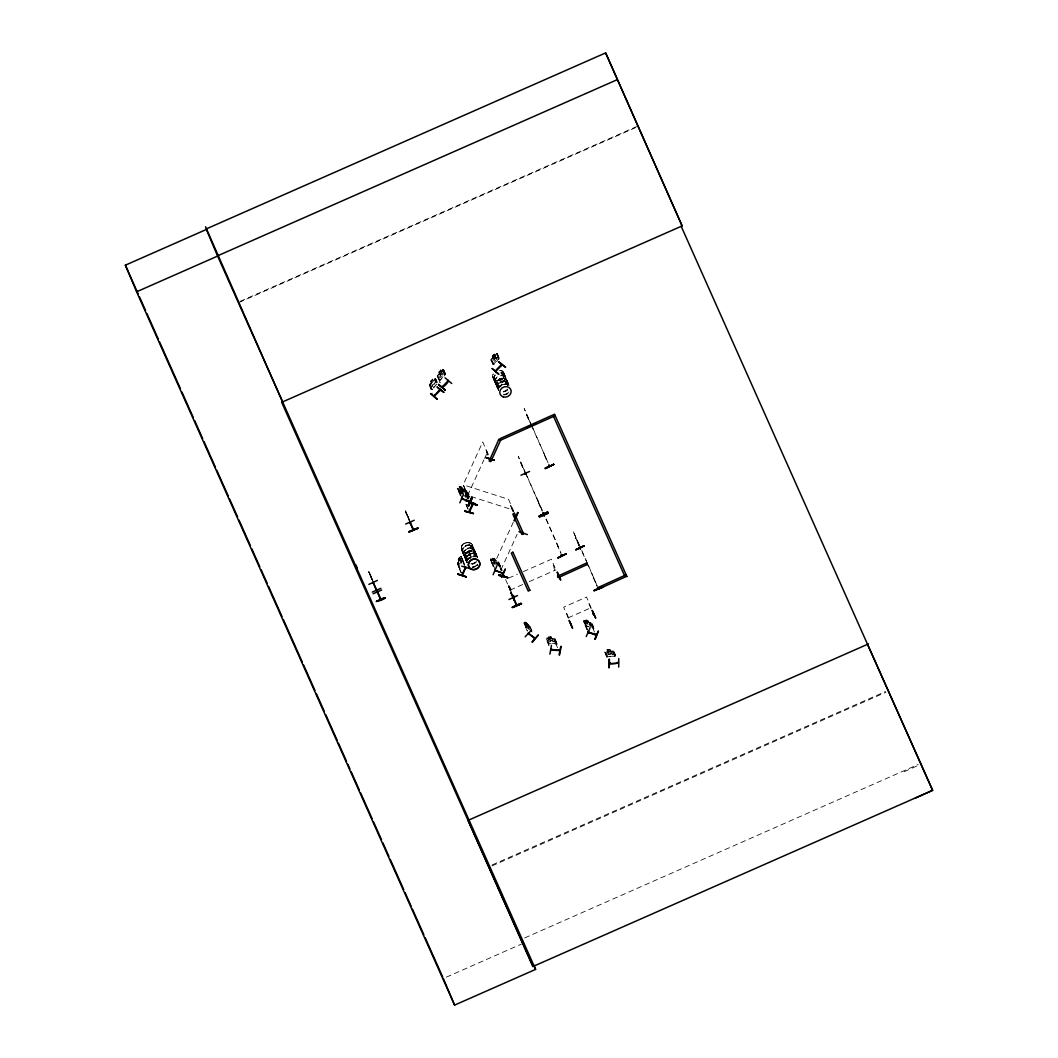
<?xml version="1.0" encoding="UTF-8"?>
<svg xmlns="http://www.w3.org/2000/svg" width="1058" height="1058" viewBox="0 0 1058 1058"><rect width="100%" height="100%" fill="white"/><g stroke="black" fill="none" stroke-linecap="round" stroke-linejoin="round"><path stroke-width="0.75" stroke-dasharray="5 3.75" d="M457.836 562.896L460.666 556.653M459.093 567.802L457.651 564.126L461.076 572.471M606.935 657.547L604.74 651.9L605.573 651.318L613.825 651.199L615.306 654.809M605.85 652.931L605.017 652.693L607.768 657.494M607.57 651.133L607.014 649.824L610.043 649.625L610.598 650.934M610.043 649.718L610.519 651.08L612.212 651.318L613.243 653.765L612.172 654.915L607.398 654.161L606.353 651.715L607.689 651.173M614.05 652.389L613.217 652.151L615.981 656.952M614.817 656.079L607.702 656.555L606.221 655.312L607.702 656.648L614.817 656.172L615.306 654.717M463.166 550.015C460.971 548.123 463.153 556.363 465.943 555.556A5.859 5.197 -22.9 0 0 474.01 549.565L472.728 546.642A5.859 5.197 -22.9 0 0 463.629 543.693A5.859 5.197 -22.9 0 0 464.766 552.686A5.859 5.197 -22.9 0 0 472.767 546.616L473.442 547.793C472.873 538.985 458.617 542.132 461.592 550.12C464.581 556.878 475.492 550.782 472.49 545.558M463.642 552.805L463.589 554.339L464.832 550.239M465.758 558.452L466.261 561.137C463.999 558.531 467.702 557.143 466.036 558.598M471.088 546.655L470.493 545.968M471.498 546.523L471.551 545.677M471.974 545.941L470.625 546.735M474.341 555.291L474.037 554.048M475.135 554.696L474.024 554.339M474.024 550.742L474.05 549.327M475.254 554.551L475.029 554.895M475.426 553.969L474.91 550.901L472.952 548.705M475.584 554.564L473.984 553.546M476.431 556.429L475.28 552.369M494.033 377.997L494.311 377.098M494.245 377.243L494.139 377.904M495.051 380.47L496.308 384.702M496.162 384.808L496.149 383.287M498.04 386.17L497.802 385.469L497.167 386.117M497.286 387.44L497.141 385.879M497.855 385.707L497.194 386.051L497.763 384.57M498.516 390.376L498.543 388.974A5.938 5.264 -22.9 0 0 498.543 390.336L498.596 388.841A5.859 5.197 -22.9 0 0 498.556 390.151L497.868 388.987L498.411 390.23M502.034 373.355L501.862 374.347M503.132 373.95L502.034 373.778M503.145 373.567L502.444 373.117M503.463 373.858L503.079 373.13M504.296 374.307L503.925 372.971C507.562 382.176 489.431 383.446 493.081 373.646A5.832 5.171 -22.9 0 0 496.176 380.325A5.832 5.171 -22.9 0 0 503.714 377.005A5.832 5.171 -22.9 0 0 500.738 370.326L503.198 371.781L504.838 375.431L504.137 374.307M505.274 382.083L505.75 382.956M505.393 378.539L505.459 377.005M506.835 381.634L505.618 379.108M506.703 379.941L506.584 382.705M507.417 385.482L507.814 382.573M466.909 498.027L467.345 494.589L467.226 497.736L468.668 497.577L467.094 498.596M461.46 562.512L460.587 557.698L459.794 558.584M468.509 499.098L468.668 496.731M440.948 373.91L438.62 374.572L440.591 374.717L439.85 377.68L441.133 374.558L443.514 373.963L441.464 373.818L442.204 371.001L440.908 374.029M548.97 645.261L546.126 638.384L546.893 637.908L555.093 638.979L556.561 642.59C554.564 646.319 545.73 643.238 546.14 638.291M548.917 645.552L546.404 639.177L547.224 639.244L549.102 644.097M547.224 639.244L546.351 639.468M551.826 638.331L553.506 638.873L554.537 641.32L553.493 642.259L548.771 640.87L547.74 638.437C550.319 638.371 546.55 635.144 551.363 636.982L551.892 638.384L551.337 637.075M553.823 638.529L555.093 638.979M557.645 647.694C553.334 640.103 553.916 635.342 557.831 646.24M458.669 561.044L458.259 562.803L459.291 565.25L460.336 564.972M493.954 377.732L494.231 376.212M495.461 379.148L495.025 380.589L496.242 377.904M496.189 383.393L496.559 381.898M503.145 373.712L502.233 374.492M505.433 378.42L504.203 381.092M506.914 382.176L505.975 382.89M507.364 385.363L507.787 383.975M462.372 549.644L462.24 549.724M462.452 549.922L462.809 548.533M465.943 552.95L464.726 555.609L465.136 558.492M464.779 555.728L465.203 554.339M466.036 558.677L467.12 555.675M466.631 558.333L465.851 558.479M470.532 545.822L470.744 545.571M474.196 554.352L474.606 553.704M474.804 555.133L475.254 553.691L474.037 556.363A5.859 5.197 -22.9 0 0 471.828 548.52A5.859 5.197 -22.9 0 0 463.84 553.215A5.859 5.197 -22.9 0 0 470.188 558.743M556.482 642.484L555.992 643.767L549.155 643.145L547.713 641.809M593.3 627.05C592.943 630.039 593.617 623.903 591.832 623.559M429.826 383.935C426.824 388.193 437.311 376.635 434.666 378.936M441.345 371.292L440.67 370.049L438.673 372.138L439.321 373.421L438.448 374.929L439.48 377.375L440.974 377.349L442.958 375.339L443.58 373.223L442.548 370.776L441.305 371.411L440.723 369.93L438.607 372.072L439.229 373.448L437.232 376L439.983 382.626M441.226 371.358L442.799 369.837L437.232 376L440.207 382.811M490.859 359.998L492.883 357.366L492.234 356.083L494.351 353.927L492.314 356.136L493.107 361.373L494.615 361.347L496.586 359.35L497.207 357.22L496.176 354.774L494.932 355.409L494.351 353.927M491.018 360.011L496.427 353.835L494.853 355.356M460.402 495.898L457.307 488.016L460.005 492.83M461.804 497.67L458.074 488.267M458.511 490.753L460.005 492.221L466.446 494.403L466.843 493.412M461.83 487.235L459.093 486.257L459.714 487.738L458.55 487.645L461.42 491.573M464.184 489.113L457.03 487.249L460.521 495.62M467.927 498.305L464.846 490.423L468.694 498.543M465.017 496.347L466.221 493.702M466.75 495.144L468.271 492.869L469.712 496.453M465.718 497.644L468.231 492.975L469.527 496.533M467.649 495.514L483.876 459.979M484.551 458.498L487.249 452.573M464.726 564.602L461.129 556.244L462.73 559.788L462.015 563.821C458.498 550.001 456.196 561.613 460.891 566.334M458.855 561.481L459.979 559.021M459.886 563.927L461.01 561.467M493.054 566.308L490.608 559.947L493.941 566.268M491.005 558.981L498.688 561.732M495.091 569.588L491.375 560.185M492.393 558.188L495.17 559.074L498.252 563.716L497.3 564.324L494.708 563.504L492.883 562.01L491.851 559.563L493.054 559.576L492.499 558.267L492.935 559.497M513.328 522.149L496.44 559.166L501.214 570.222M498.768 562.869L498.133 562.34L501.981 570.474M500.143 565.342L499.733 566.334L493.306 564.139L491.838 562.591L497.128 565.501M500.937 569.812L517.15 534.277M587.031 629.391L583.54 621.006L584.267 620.729C587.878 622.805 583.699 617.925 588.38 620.914L591.475 625.556L590.523 626.164L586.106 623.85L585.061 621.403L586.277 621.403M586.912 629.669L583.831 621.787L587.164 628.108M584.228 620.821L591.872 623.651L595.323 632.036M588.314 631.428L584.585 622.025M588.341 620.993L588.896 622.302M586.476 626.005L591.647 627.751L586.476 626.005L583.58 620.914M590.695 622.884L588.936 622.223M594.437 632.062L591.356 624.18L595.204 632.314M591.872 623.651L590.734 622.792M487.632 454.98L485.49 448.394L488.254 454.358M466.221 490.608L469.316 497.934M487.923 455.085L485.781 448.499M460.785 572.378L457.916 564.046L461.42 571.743M464.74 566.757L461.222 556.905L463.748 563.808M458.207 564.139L457.572 564.774M512.918 511.688L510.564 505.552L513.672 511.94M500.738 569.931L499.217 564.813L501.36 569.31M499.508 564.906L498.873 565.541M458.908 489.351L458.18 489.616L460.904 490.052M463.007 489.576L460.204 488.756L466.512 492.274M459.661 493.134L461.116 494.628M465.348 491.481L458.868 489.444M467.967 495.871L467.57 496.863L462.372 495.144M494.192 376.251L494.999 374.968A5.859 5.197 -22.9 0 0 496.321 382.441A5.859 5.197 -22.9 0 0 504.56 379.901A5.859 5.197 -22.9 0 0 501.796 372.76M493.888 377.468L494.549 377.415L493.729 377.27M496.612 382.017L499.799 378.764L502.867 378.354L501.28 378.314M503.317 374.003L501.889 374.267M497.736 384.623L498.53 383.34M497.802 385.906L496.136 384.596M505.195 383.895L508.012 384.781A5.938 5.264 -22.9 0 0 498.992 387.559L499.773 386.276L498.992 387.545M505.446 384.028L506.319 382.652M461.672 545.968L462.465 544.711M462.782 548.586L463.589 547.303M463.087 550.134L462.386 550.253M470.625 545.69L470.453 546.682M467.57 559.894L468.363 558.611M472.794 553.427L474.024 550.755L473.64 548.242L474.672 550.702M475.452 554.709L474.169 555.106M464.713 491.758L462.862 492.063L460.085 490.119L462.439 492.182M467.636 494.284L466.776 495.012M464.726 556.918L466.287 557.844M530.494 627.05L524.239 622.104L527.519 623.585L530.349 628.611M527.016 630.634L524.027 622.805L527.849 630.872M524.636 623.268L523.803 623.03M525.76 623.268L525.376 621.985M525.218 625.543L531.698 631.361L526.514 627.301M527.439 623.651L528.061 624.894M529.45 626.058L526.104 623.731L527.149 626.177L529.225 627.751L528.193 625.318M530.071 627.394L532.65 633.477M431.201 382.533L430.58 381.171L432.682 379.015L434.983 384.557M431.479 382.943L433.449 380.933M432.51 385.39L434.481 383.38M436.861 384.12L432.048 389.238L434.997 386.17M437.999 375.947C436.967 376.093 441.067 380.457 441.437 383.737M443.157 370.723C444.201 369.083 443.051 374.188 445.312 375.471M438.779 379.438L440.102 380.047L444.982 375.035L445.154 373.13L444.982 375.101L440.062 380.139L438.792 379.571M491.626 359.945C490.621 360.209 493.954 362.709 494.192 366.028M498.715 359.284L496.784 354.721L497.379 354.126L498.94 359.469M492.42 363.436L493.663 363.992L498.609 359.032C499.918 354.099 496.44 364.997 493.702 364.137L492.42 363.582M429.958 385.033C428.94 385.178 432.854 389.331 433.172 392.637M436.425 382.851L435.129 379.809L435.724 379.227L436.65 383.036M501.876 373.355L504.309 374.413L506.663 380.153L502.815 378.209M497.405 380.735L499.839 378.857M505.407 381.726L506.24 381.356M470.466 545.69L472.9 546.748M471.802 546.523L470.823 546.814M465.996 553.069C468.033 550.081 472.979 549.618 475.32 552.488L474.883 551.178L476.973 556.138M461.989 490.224L460.071 490.899L461.235 489.92L458.868 487.87L461.658 489.801L463.51 489.351L462.386 490.304L464.766 492.287M461.248 556.283L460.547 556.706L461.195 556.376M465.097 494.919L466.036 494.324L463.92 489.351L461.804 487.169M467.094 552.011L471.458 550.663L474.262 551.549M546.126 638.384L546.96 637.948M433.264 380.496L434.507 379.862L435.539 382.308L432.947 386.435L431.452 386.474L430.421 384.028L431.188 382.626M904.154 771.718L918.595 765.251M240.206 301.332L636.678 126.576M238.91 302.495L635.382 127.74M409.142 519.822L405.598 511.159M405.465 511.12L410.306 522.229M410.134 522.996L405.333 511.675L406.946 514.162M405.928 512.231L405.333 511.675M407.343 515.312L408.943 518.975M408.15 516.886L408.639 518.261M370.657 575.605L371.371 577.258L368.687 571.452L370.102 574.296M371.768 579.612L368.991 571.809L373.315 582.032M369.149 572.563L368.554 572.008M370.022 574.639L371.027 576.901M370.908 576.716L372.35 579.929M371.279 577.258L371.861 578.607M371.966 578.567L371.874 579.453M508.554 578.144L517.415 574.243M523.326 571.637L551.39 559.272L555.979 570.13M508.832 586.661L510.313 589.703M509.969 590.258L509.123 587.005M509.295 587.772L508.686 587.216M510.101 590.086L523.393 584.228M529.304 581.622L555.886 569.905M568.159 617.819L591.052 607.728M492.142 864.915L885.599 691.496M491.904 865.947L885.916 692.263M524.689 937.93L918.146 764.511M446.357 977.169L521.356 944.106M526.62 415.146L530.018 423.16M520.695 462.954L524.08 470.969M544.394 455.006L547.793 463.02M538.469 502.815L542.013 511.107M557.011 544.407L560.727 553.202M579.149 546.245L575.446 537.451L579.136 545.346M576.041 538.019L575.446 537.451M553.228 565.805C554.313 564.655 553.36 569.759 555.701 571.664M508.991 585.312C507.417 585.484 511.331 586.899 510.961 589.98M593.207 577.311L596.924 586.106M510.075 589.134L511.411 592.321M588.896 603.721L590.867 608.376M566.784 613.481L569.376 619.604M528.154 626.468L528.974 626.098L525.191 623.202L527.228 625.754L526.421 626.204L527.823 626.402L529.529 628.531M491.11 558.955L490.317 559.166L493.173 566.03M583.54 621.006L584.333 620.795M496.347 353.848L497.3 353.623L500.169 360.394M496.414 353.914L497.234 353.703M442.707 369.85L443.672 369.612L445.894 374.876M442.786 369.903L443.672 369.612M496.083 382.639L494.126 380.457L494.139 377.759M554.445 640.09L555.265 640.156M524.358 622.104L527.638 631.11M503.145 375.788L501.664 375.524A5.938 5.264 -22.9 0 1 506.478 379.148A5.938 5.264 -22.9 0 1 504.282 384.914M503.952 380.959L505.446 381.224M497.3 383.208L498.781 383.485M497.207 385.522L500.024 386.408A5.938 5.264 -22.9 0 1 495.21 382.798A5.938 5.264 -22.9 0 1 497.392 377.018M498.543 386.144L500.024 386.421M469.011 544.923L471.617 545.624M470.255 547.859L471.736 548.123M472.542 553.281L474.037 553.559M473.786 556.217L475.267 556.495M465.904 555.529A5.938 5.264 -22.9 0 0 474.024 549.38A5.938 5.264 -22.9 0 0 464.753 546.417A5.938 5.264 -22.9 0 0 465.904 555.529L467.371 555.82M468.615 558.756L465.798 557.857M612.529 650.948L613.825 651.199L615.981 656.661M457.188 488.307L457.955 488.545M464.713 490.7L465.48 490.938M468.535 493.583L467.914 494.218L469.488 497.353M463.827 493.583L459.913 492.327L458.55 490.661M471.048 496.572L513.09 509.982M466.142 504.309L467.094 504.706M490.476 560.224L491.243 560.476M462.703 559.788L462.796 561.877M459.966 568.08L459.04 567.591M583.699 622.064L584.466 622.302M591.224 624.458L591.991 624.709M510.432 505.83L511.199 506.081M463.629 491.428L461.05 490.581L462.081 493.015M430.765 388.537L432.074 389.146M432.021 389.278L430.751 388.762M525.932 623.294L524.993 622.884L527.585 627.222M501.849 372.839L503.238 373.474M503.092 375.775L504.468 376.41M504.335 378.632L505.658 379.24M505.393 381.211L506.994 382.017M495.977 382.586L497.353 383.221M471.723 545.452L471.048 545.346L472.053 545.981M471.683 548.11L473.058 548.745M463.444 490.991L465.004 491.891M437.033 382.15L435.486 378.724M430.58 381.171L433.489 387.797M462.518 494.073L460.693 492.565L459.661 490.119L460.865 490.145L460.243 488.664M461.949 490.396L463.933 492.102M502.114 370.869L503.185 371.794M504.362 376.37L505.552 377.349M506.451 381.568L507.84 382.784M506.398 381.621L508.991 385.337A5.938 5.264 -22.9 0 0 501.029 381.674A5.938 5.264 -22.9 0 0 498.477 390.032L497.313 387.228L498.358 388.273M476.431 555.119L475.254 554.418M463.629 554.128L463.986 555.424L462.941 552.977L464.674 554.974M370.935 576.689L369.295 572.92M407.237 515.365L409.129 519.584M407.819 516.489L407.039 514.532M506.689 380.047L507.483 381.33M494.337 380.615L495.065 381.766M496.493 386.038L497.313 387.321L496.123 384.702M474.897 550.874L473.971 549.578A5.859 5.197 -22.9 0 0 464.872 546.642A5.859 5.197 -22.9 0 0 466.009 555.635M476.259 555.014L477.198 556.31M461.619 550.107L462.359 551.271M464.898 557.024L463.616 554.128M465.084 558.373L466.948 560.595A5.859 5.197 -22.9 0 1 468.509 551.377L468.443 551.218M466.459 561.309L467.186 562.459M466.261 561.163L467.001 562.34M368.819 571.492L372.059 579.48M509.361 587.64L509.758 588.856M406.007 512.085L406.391 513.315M407.555 515.894L406.074 512.575M369.229 572.431L369.599 573.238M532.227 426.572L524.186 408.547L530.64 423.808M532.901 428.067L548.097 462.888M528.683 419.193L530.693 423.703M531.367 425.197L546.761 459.741M579.03 544.381L573.013 530.865L579.453 546.113M581.715 550.385L587.732 563.901M588.407 565.395L597.228 585.973M577.509 541.498L579.506 546.007M582.191 552.011L586.211 561.018M586.873 562.525L595.575 582.045M526.289 474.381L518.261 456.355L524.384 470.836M526.963 475.875L542.304 510.974M536.803 497.961L542.159 509.969M546.179 518.975L561.018 553.069M522.758 467.001L524.755 471.511M525.429 473.005L540.823 507.549M545.981 519.108L559.378 549.142M370.538 575.605L373.527 582.574M370.26 574.878L371.252 577.165M510.816 590.84L509.811 588.565M497.167 353.65L499.945 360.209M505.05 375.921L506.081 378.367M506.306 378.857L508.382 383.803M491.851 360.143L495.065 367.734M490.938 359.945L493.835 366.809M613.217 652.151L616.43 660.047M591.263 608.218L586.555 597.082L563.663 607.173L568.873 619.499M493.121 377.68L494.139 380.153M494.351 380.642L495.382 383.089A5.859 5.197 -22.9 0 0 501.399 385.919M495.607 383.578L497.683 388.524M607.014 649.824L607.689 651.265M605.85 652.641L607.781 657.203M604.74 651.807L606.313 655.391M591.356 624.18L594.57 631.785M585.603 620.028L586.238 621.496M513.804 511.662L508.594 499.336L463.444 484.934L469.276 498.754M510.564 505.552L513.037 511.411M487.963 454.252L482.752 441.927L463.153 484.868L469.13 499.006M443.593 369.559L446.317 376.212M555 638.992L557.883 645.949M554.498 639.799L557.698 647.403M548.375 636.744L549.023 638.199M435.552 378.632L437.232 382.454M430.183 385.218L433.396 392.822M429.284 385.046L432.815 393.417M530.362 627.09L531.83 630.581M498.609 561.719L502.114 570.196M508.766 586.291L510.948 591.329M505.605 579.453L510.194 590.311M524.027 622.805L527.241 630.409M498.133 562.34L501.69 570.672M466.525 490.714L469.62 498.04M464.846 490.423L468.059 498.054M490.462 559.127L491.93 562.618M466.221 504.507L468.152 509.07M465.93 504.415L467.848 508.977M477.7 557.844L477.171 556.627A5.859 5.197 -22.9 0 0 469.038 554.59A5.859 5.197 -22.9 0 0 467.2 562.486M462.743 552.474L461.711 550.015L462.73 552.474L462.372 551.192M462.954 552.964L463.986 555.41M461.222 556.905L463.788 562.988M459.172 557.116L462.015 563.821M457.916 564.046L461.764 573.171M405.412 510.75L410.094 521.687M507.443 381.211L507.866 382.665M495.025 381.793L495.382 383.102A5.859 5.197 -22.9 0 1 497.313 376.754M493.782 378.857L494.126 380.43M476.034 553.546L476.431 555M470.136 558.637A5.938 5.264 -22.9 0 1 463.788 552.58A5.938 5.264 -22.9 0 1 472.688 548.666A5.938 5.264 -22.9 0 1 472.939 557.407M467.001 560.436A5.859 5.197 -22.9 0 1 468.469 551.271A5.859 5.197 -22.9 0 1 476.272 556.336M466.935 560.237A5.832 5.171 -22.9 0 1 468.403 551.112A5.832 5.171 -22.9 0 1 476.179 556.164M471.445 557.804A5.859 5.197 -22.9 0 1 463.576 553.189A5.859 5.197 -22.9 0 1 472.066 548.203A5.859 5.197 -22.9 0 1 472.754 557.024M477.581 564.84A5.859 5.197 -22.9 0 1 476.497 565.885M475.187 566.665A5.859 5.197 -22.9 0 1 472.225 567.207M468.562 558.994A5.859 5.197 -22.9 0 1 470.955 557.182M472.41 556.733A5.859 5.197 -22.9 0 1 475.359 556.892M477.568 564.721A5.938 5.264 -22.9 0 1 476.47 565.779M475.148 566.559A5.938 5.264 -22.9 0 1 472.146 567.114M467.649 560.039A5.938 5.264 -22.9 0 1 475.32 556.653M467.12 560.674A5.832 5.171 -22.9 0 1 468.588 551.549A5.832 5.171 -22.9 0 1 476.364 556.601M468.509 551.377A5.859 5.197 -22.9 0 1 476.338 556.455M476.338 561.904A5.859 5.197 -22.9 0 1 470.982 564.271M477.37 564.35A5.859 5.197 -22.9 0 1 472.013 566.718M467.583 559.748A5.859 5.197 -22.9 0 1 476.444 557.011M476.272 561.626A5.938 5.264 -22.9 0 1 470.836 564.02M467.001 562.221A5.938 5.264 -22.9 0 1 468.866 554.207A5.938 5.264 -22.9 0 1 477.132 556.27M475.055 562.459A5.859 5.197 -22.9 0 1 470.77 563.782M467.001 561.996A5.859 5.197 -22.9 0 1 469.514 553.744A5.859 5.197 -22.9 0 1 477.343 557.434M500.209 375.788A5.938 5.264 -22.9 0 1 506.306 378.658A5.938 5.264 -22.9 0 1 504.349 385.072M498.424 388.101A5.832 5.171 -22.9 0 1 497.207 381.184A5.832 5.171 -22.9 0 1 504.732 378.857A5.832 5.171 -22.9 0 1 507.258 385.376M498.344 387.916A5.832 5.171 -22.9 0 1 497.128 380.999A5.832 5.171 -22.9 0 1 504.653 378.685A5.832 5.171 -22.9 0 1 507.179 385.191M499.416 370.313A5.832 5.171 -22.9 0 1 504.137 376.357A5.832 5.171 -22.9 0 1 496.744 380.708A5.832 5.171 -22.9 0 1 493.306 373.91M500.487 372.747A5.938 5.264 -22.9 0 1 505.169 379.372A5.938 5.264 -22.9 0 1 496.85 383.036A5.938 5.264 -22.9 0 1 495.065 375.14M499.958 386.249A5.938 5.264 -22.9 0 1 495.144 382.639A5.938 5.264 -22.9 0 1 497.339 376.873M501.585 375.431A5.859 5.197 -22.9 0 1 506.319 379.002A5.859 5.197 -22.9 0 1 504.163 384.689M501.889 372.866A5.938 5.264 -22.9 0 1 504.706 380.1A5.938 5.264 -22.9 0 1 496.347 382.679A5.938 5.264 -22.9 0 1 494.999 374.995M507.906 393.563A5.859 5.197 -22.9 0 1 503.634 394.872M499.204 387.902A5.859 5.197 -22.9 0 1 501.056 385.615M502.365 384.848A5.859 5.197 -22.9 0 1 508.065 385.165M507.827 393.285A5.938 5.264 -22.9 0 1 503.489 394.621M498.53 388.352A5.832 5.171 -22.9 0 1 499.998 379.227A5.832 5.171 -22.9 0 1 507.774 384.279M507.734 389.45A5.938 5.264 -22.9 0 1 502.312 391.844M508.779 392.015A5.859 5.197 -22.9 0 1 503.423 394.383M498.992 387.413A5.859 5.197 -22.9 0 1 507.853 384.676M507.747 389.582A5.859 5.197 -22.9 0 1 502.391 391.936M498.622 390.164A5.859 5.197 -22.9 0 1 500.447 382.255A5.859 5.197 -22.9 0 1 508.594 384.292M507.536 389.079A5.859 5.197 -22.9 0 1 502.193 391.447M498.411 389.661A5.859 5.197 -22.9 0 1 500.923 381.422A5.859 5.197 -22.9 0 1 508.753 385.099M457.611 564.245L457.744 562.777L457.598 564.192M497.154 357.895L494.774 358.556L493.478 361.691L494.231 358.715L492.248 358.636L494.681 357.842L495.792 354.972L495.104 357.816L497.154 357.895M498.186 564.324L495.237 562.327L493.372 562.83L494.522 561.851L492.155 559.801L494.946 561.719L496.81 561.282L495.686 562.221L498.186 564.324M591.396 626.151L588.896 624.061L590.02 623.109L588.169 623.559L585.378 621.641L587.745 623.678L586.595 624.67L588.46 624.167L591.263 626.177M613.204 654.466L610.043 653.421L607.966 654.862L609.276 653.17L606.75 651.807L609.752 652.839L611.815 651.464L610.532 653.103L613.204 654.466M554.485 641.981L551.363 640.566L549.314 641.637L550.61 640.222L548.11 638.582L551.073 639.971L553.096 638.966L551.84 640.328L554.485 641.981M465.401 489.801L464.197 489.06L465.401 489.801M466.181 494.522L465.639 496.546L466.181 494.522M459.132 557.936L458.603 559.947L459.132 557.936M432.444 379.769L431.36 381.502L432.444 379.769M440.485 370.684L439.401 372.403L440.485 370.684M441.477 371.847L439.506 373.858L440.538 376.304L442.522 374.294L441.477 371.847M494.112 354.681L493.028 356.414L494.112 354.681M495.118 355.845L493.134 357.855L494.165 360.302L496.149 358.292L495.118 355.845M406.894 514.254L407.7 516.383L406.894 514.254M539.54 504.428L539.54 505.248L539.54 504.428M609.553 649.929L607.728 650.048L609.553 649.929M610.704 651.424L607.874 651.609L608.905 654.056L611.736 653.87L610.704 651.424M550.874 637.194L549.076 637.061L550.874 637.194M552.011 638.768L549.234 638.543L550.266 640.989L553.043 641.201L552.011 638.768M461.433 487.235L459.767 486.706L461.433 487.235M462.531 488.915L459.939 488.082L460.971 490.528L463.563 491.348L462.531 488.915M494.721 559.153L493.054 558.624L494.721 559.153M495.832 560.833L493.24 560.013L494.271 562.446L496.863 563.279L495.832 560.833M587.944 620.993L586.277 620.464L587.944 620.993M589.055 622.673L586.449 621.84L587.494 624.286L590.086 625.119L589.055 622.673M462.518 489.748L460.865 489.206L462.518 489.748M527.175 623.506L525.839 622.488L527.175 623.506M466.274 560.846L464.197 555.9L466.274 560.846M467.001 562.565L466.485 561.335L466.988 562.565M464.872 552.911A5.832 5.171 -22.9 0 0 472.847 546.867A5.832 5.171 -22.9 0 0 463.748 543.957A5.832 5.171 -22.9 0 0 464.872 552.911M465.798 555.146A5.859 5.197 -22.9 0 0 473.812 549.062A5.859 5.197 -22.9 0 0 464.66 546.153A5.859 5.197 -22.9 0 0 465.798 555.146"/><path stroke-width="1.5" d="M608.879 667.73L608.998 659.266M609.263 667.704L609.474 659.253M617.555 662.401C620.729 663.564 608.165 664.345 610.082 662.863M618.771 658.605L618.705 667.069M570.685 623.916L571.386 624.485L571.029 623.678M528.233 633.623L528.934 634.218L528.577 633.385M373.011 582.574L373.381 583.421L372.852 582.191M412.673 528.683L413.175 529.833L409.79 522.229M513.143 597.783L516.542 605.388L516.039 604.224M543.693 515.114L544.367 515.841L543.984 514.717M548.732 465.256L549.327 465.824M579.903 548.018L580.564 548.732L580.035 547.502M597.651 588.076L598.048 588.724M513.328 595.575L513.58 595.918M558.703 576.332L557.778 576.332M438.594 384.662L445.246 390.045L438.567 384.424M445.18 390.071L438.528 384.477M498.543 374.36L492.155 368.488M492.221 368.634L498.887 374.043M549.909 654.148L551.456 645.512M551.694 649.612L551.006 649.744M559.563 650.022L559.814 650.855L558.941 649.982M559.1 654.889L560.766 646.412M559.589 654.915L561.137 646.451M473.032 504.322L472.357 504.745M471.022 501.452L470.506 502.391L469.884 500.804M462.412 575.565L465.89 567.181M503.37 576.187C503.992 573.833 504.216 577.642 503.198 575.697L503.542 575.076M464.806 511.212L473.481 513.5L464.806 511.252M473.415 513.58L464.965 510.842M474.513 503.873L466.168 500.54L474.711 503.489M457.889 574.256L466.393 576.927L457.863 573.952M466.287 576.755L457.902 574.203M499.045 575.354L507.708 577.694L499.045 575.38M499.164 574.719L507.602 577.483M447.825 381.118L448.367 380.496M495.369 370.67L495.699 371.437L496.123 370.591M502.166 364.891L501.28 365.235M514.228 600.071L510.869 592.454M439.625 390.455L440.525 390.032M512.786 596.209L512.601 595.786M513.527 596.302L513.196 595.535M557.725 576.451L558.598 576.068M558.598 576.412L558.214 575.684M463.404 494.522L459.82 502.801M461.553 498.252L461.738 499.059L461.777 498.225M470.188 501.333L469.051 500.95M468.892 502.299L477.356 504.997L468.866 502.312M468.191 505.274L471.868 497.234L468.76 505.658L468.191 505.274L472.027 497.432M468.35 505.486L471.921 497.247M468.76 505.645L472.41 497.577M555.225 415.701L500.632 440.154L490.833 461.632L489.18 461.103L498.847 439.295M472.609 503.661L468.932 511.715M468.919 511.517L469.395 512.191L473.045 504.269M469.514 512.046L469.686 511.027M493.107 574.732L496.638 566.453M495.038 570.936L495.858 570.791M503.185 572.735L502.338 572.881M586.238 636.506L589.914 628.293M588.922 632.975L588.87 632.168M595.813 634.377L595.561 634.721M595.244 639.389L598.405 630.991L594.728 639.045M466.062 501.188L466.221 500.778M472.238 497.921L468.654 506.174M489.431 459.265L489.96 459.939L490.145 458.669M471.022 502.193L470.625 501.598M494.39 460.375L485.953 457.625L494.298 460.164M461.685 566.136L470.03 568.662M465.56 567.167L461.857 574.917M517.64 512.376L514.095 520.642M514.426 520.761L518.156 512.72M522.969 533.245L523.049 534.012M522.599 534.052L523.287 533.377M527.373 534.581L518.975 531.698M373.051 582.654L376.397 590.179L375.894 589.028M409.658 522.017L410.464 522.943L409.922 521.713M376.238 590.06L376.198 588.922L376.688 589.928M377.944 592.758L377.402 591.528M513.818 598.497L513.289 597.267M531.38 425.316L531.751 426.427L530.904 425.528M531.738 426.308L531.222 425.197M525.152 473.521L525.826 474.235L525.442 473.124M548.89 465.745L549.195 466.34L548.679 465.375M543.098 512.932L543.587 514.095L543.217 512.971M598.365 588.393L597.849 587.441M490.066 459.807L489.814 458.656L489.854 459.41M441.913 387.175L448.301 380.695M434.402 395.335L433.873 396.261L439.916 389.489M440.406 390.151L440.115 389.41M468.72 502.603L477.171 505.34M485.992 457.492L494.324 460.124M437.099 399.197L430.54 393.497L437.205 399.144M465.798 568.318L465.176 567.776M377.27 592.044L380.655 599.648L380.153 598.497M525.152 636.797L531.46 630.145M535.017 638L534.7 638.331M531.976 641.862L538.218 635.131M532.399 642.312L538.178 635.091M445.087 377.838L451.713 383.499M448.142 380.311C449.954 381.237 441.503 389.622 441.741 386.673L442.27 387.36L442.667 386.435M501.571 364.402L495.303 370.869M498.702 361.836L505.684 367.126M440.445 390.058L434.031 396.525L433.701 395.745M444.043 392.24L437.02 386.964L443.606 392.373M461.724 498.635L462.663 498.94M461.685 498.94L469.699 501.214M514.968 516.172L515.815 516.41M505.261 367.258L498.662 361.876M461.804 498.662L470.096 501.307M495.475 570.738L495.951 570.857M503.224 573.529L494.853 570.169M596.447 635.369L587.944 632.287M471.26 502.59L471.22 501.796M514.995 516.542L515.537 516.33M915.302 798.102L932.627 790.339L867.534 644.309M605.639 52.9L682.132 225.923L281.666 402.318L533.153 966.417L932.627 790.339L681.154 226.227L682.093 225.817L605.639 52.9L206.151 228.978L217.604 256.089L136.601 291.796L454.596 1005.1L535.599 969.393L533.721 964.962M136.601 291.796L125.373 265.188L206.363 229.48M616.986 79.786L217.512 255.864L535.599 969.393M498.979 439.625L500.632 440.154L499.971 438.673L554.564 414.22M405.65 524.054L414.233 520.271M409.208 532.055C436.557 520.391 390.455 539.223 417.804 528.299M514.505 513.434L523.551 533.708L521.872 534.449L512.839 514.175L514.373 513.104M377.362 580.392L368.872 584.4M373.077 593.776L381.66 589.98M376.45 601.328C391.209 593.683 384.967 600.243 376.436 601.301M529.807 590.073L528.273 591.144L511.331 553.122L512.852 552.064M586.621 563.028L557.685 576.174L558.346 577.655L587.283 564.509M517.494 595.588L508.964 599.502M521.171 603.854C493.755 614.791 540.03 595.905 512.575 607.623M520.92 603.272L512.389 607.213L520.986 603.417M626.138 574.772L597.664 587.719L598.312 589.2L626.799 576.253M868.473 643.899L468.059 820.386L532.822 966.562M526.937 427.511L535.493 423.676M529.555 471.484L520.946 475.214M525.509 473.389L525.482 474.288M553.599 464.277L545.267 468.641L553.612 464.303M543.336 513.381L543.098 513.752M543.296 513.328L543.217 514.135M547.674 512.112L539.17 516.106L547.66 512.072L539.144 516.026L539.54 516.926L548.15 513.183L539.501 516.82M547.925 512.68L539.302 516.383L547.965 512.773M562.182 555.622L561.56 555.291M566.202 553.691L557.87 558.055L566.215 553.718M566.308 553.916L557.725 557.698M560.383 579.943L557.09 572.312M513.606 596.223L512.958 596.606M602.399 586.568L593.895 590.523L602.69 587.216L594.054 590.893M595.813 618.017L592.11 610.281L595.469 617.898M572.576 628.24L569.125 620.411L572.484 628.029M610.241 663.63L610.096 662.811M618.388 662.639L618.295 662.268M557.54 575.843L557.963 576.755L557.619 575.936M557.407 572.18L560.78 579.797M618.454 663.128L609.606 663.71L609.249 662.956M501.558 365.552L501.122 364.851M495.699 371.437L502.1 364.957L501.77 364.309M439.877 390.706L439.467 389.939M373.315 582.442L376.661 589.967M513.447 597.651L516.635 604.779M380.576 598.669L380.999 599.45M559.814 650.511L550.848 649.347M550.636 649.427L550.927 650.207L559.484 650.445M410.12 522.176L413.519 529.635L412.977 528.55M513.368 598.511L512.985 597.386M380.695 598.815L380.576 599.555M531.341 426.427L530.918 425.329M549.195 465.52L549.499 466.208L549.155 465.176M543.508 514.929L544.037 515.881L543.534 514.73M580.154 548.732L579.731 547.634M495.104 570.593L503.396 573.238M499.151 574.798L507.655 577.721M595.733 635.144L595.68 634.443M470.598 502.391L469.871 500.844M528.524 633.438L534.991 638.027M534.396 638.371L534.409 637.657M516.423 605.242L515.973 604.343M377.719 592.03L380.946 599.516L380.444 598.365M373.223 583.302L373.143 582.059M377.481 592.771L377.098 591.66M554.696 414.551L626.931 576.584M586.767 563.359L587.428 564.84M512.998 552.395L529.939 590.404M355.911 564.946L357.26 567.961M125.373 265.188L138.135 293.833M139.484 296.848L145.541 310.43M146.877 313.446L158.303 339.076M159.652 342.091L180.495 388.841M181.844 391.857L193.27 417.5M194.619 420.515L202.686 438.607M204.022 441.622L215.448 467.266M216.797 470.281L228.224 495.911M229.573 498.94L237.64 517.031M238.989 520.047L250.415 545.677M251.751 548.692L259.818 566.797M261.167 569.812L267.224 583.381M268.56 586.396L282.01 616.563M283.359 619.578L302.178 661.805M303.527 664.821L314.953 690.451M316.302 693.466L324.37 711.571M325.705 714.586L337.132 740.216M338.481 743.232L346.548 761.337M347.897 764.352L349.907 768.875M351.256 771.89L359.323 789.982M360.672 792.997L372.099 818.641M373.448 821.656L381.515 839.748M382.851 842.763L388.908 856.345M390.243 859.361L403.693 889.514M405.042 892.529L411.086 906.111M412.435 909.126L423.861 934.756M425.21 937.772L442.694 976.984M282.605 401.895L205.556 226.769M584.294 545.954L575.697 549.724M548.097 513.051L547.766 512.323M417.659 527.955L409.076 531.738M385.112 597.73L376.542 601.552M380.88 588.301L372.297 592.083M580.234 548.785L580.194 547.621M561.798 554.921L562.102 555.609L561.639 554.537M543.257 513.328L543.561 514.016M510.895 592.44L514.201 600.098M624.471 575.512L553.546 416.442M597.968 587.481L598.325 588.42M597.519 587.388L598.312 589.2M593.538 613.746L593.895 614.566M593.26 613.918L593.591 614.685L593.234 613.878M596.395 634.575L588.076 632.01M561.758 554.577L562.155 555.49M561.335 554.67L561.785 555.82L561.335 554.762M543.825 514.598L544.169 515.365M525.284 473.005L525.826 474.235M524.993 473.138L525.522 474.368L524.966 473.336M588.288 631.983L588.208 632.75M571.108 623.731L571.082 624.617L570.738 623.797M523.141 532.862L523.551 533.708M447.494 380.854L447.812 381.621M551.482 649.4L551.76 650.181M434.521 395.48L434.15 395.295M534.674 638.371L528.074 633.239M516.463 604.131L516.807 605.07M504.044 575.473L503.582 575.817M462.359 498.411L462.531 499.217M410.081 521.832L410.504 522.877M443.355 978.491L454.596 1005.1M512.627 596.289L513.54 595.892L512.68 596.223M505.182 569.164L501.585 577.43L505.208 569.178M553.678 464.475L545.082 468.218L553.704 464.515M584.175 545.677L575.75 549.829L584.175 545.663M471.815 569.402A5.859 5.197 -22.9 0 0 479.829 563.332A5.859 5.197 -22.9 0 0 470.678 560.409A5.859 5.197 -22.9 0 0 471.815 569.402A5.859 5.197 -22.9 0 0 479.803 563.226A5.859 5.197 -22.9 0 0 470.638 560.304A5.859 5.197 -22.9 0 0 471.775 569.31M503.172 396.882A5.832 5.171 -22.9 0 0 511.146 390.838A5.832 5.171 -22.9 0 0 502.034 387.929A5.832 5.171 -22.9 0 0 503.172 396.882"/></g></svg>
